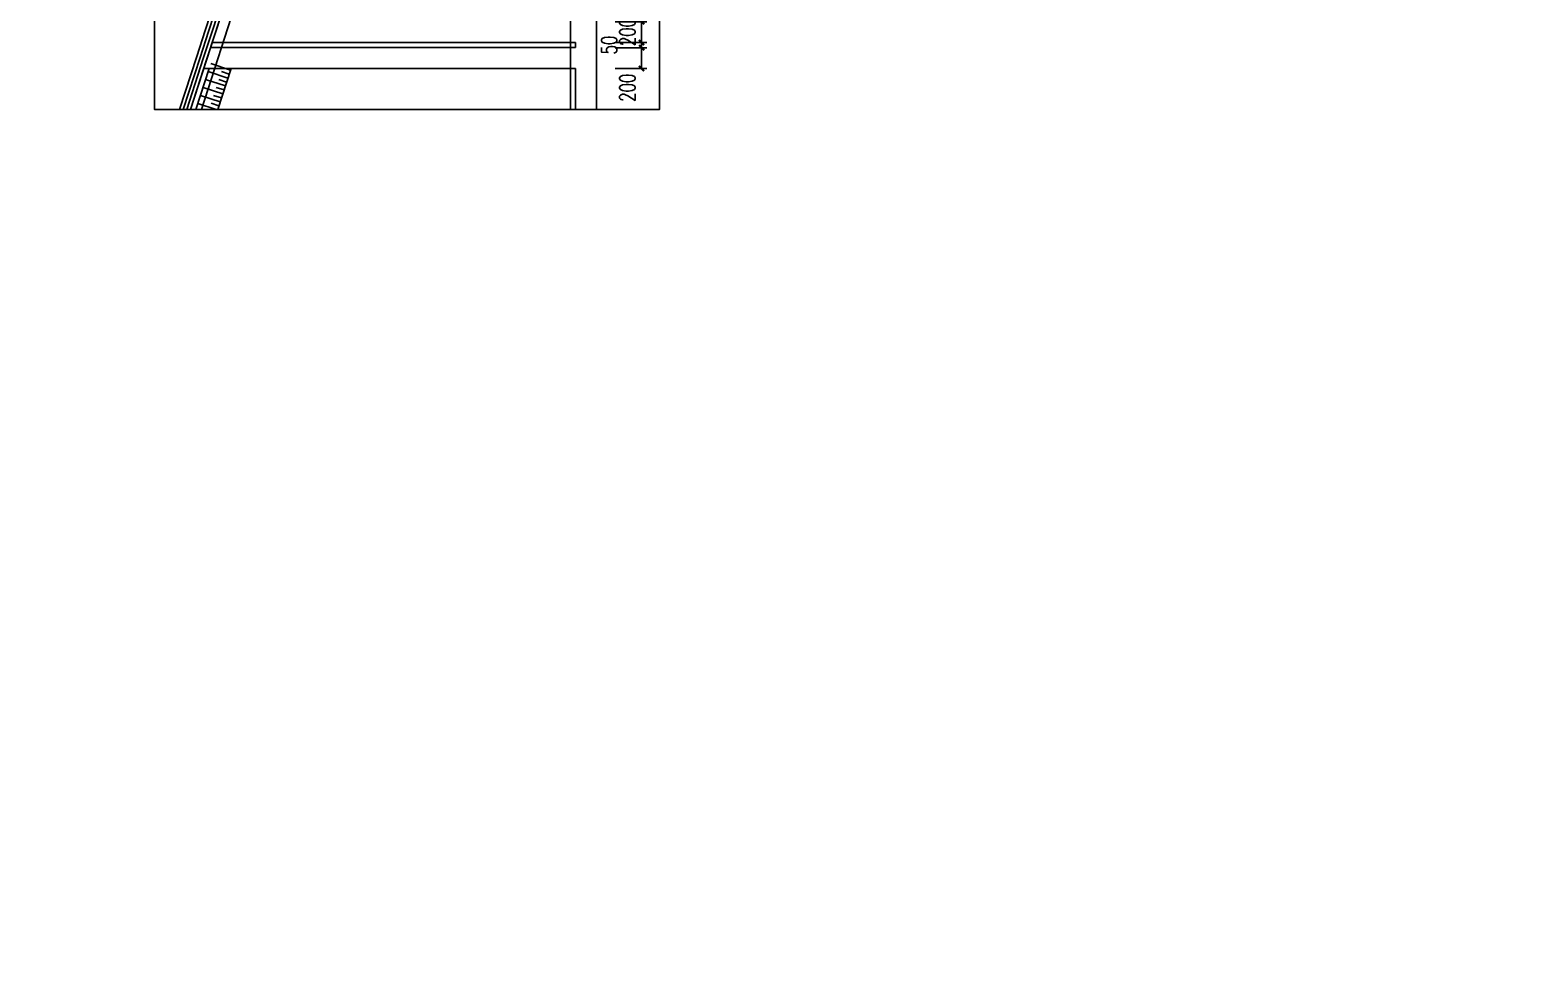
# Model space of a CAD drawing. Extents: x -222544 to -13848, y -31368 to 85559.
# Drawn here: x -49837 to -35592, y 7733 to 16745 of the extents above; entities that cross this region are included whole.
import ezdxf
from ezdxf.xclip import XClip

# ---------------------------------------------------------------- set-up
doc = ezdxf.new("R2010")
doc.units = 0
doc.header["$LTSCALE"] = 1000
doc.header["$MEASUREMENT"] = 0
doc.header["$XCLIPFRAME"] = 0
doc.linetypes.add('10平面$0$DASH', pattern=[0.35, 0.25, -0.1])
doc.linetypes.add('10平面$0$DOTE', pattern=[2.42, 2, -0.2, 0.02, -0.2])
doc.layers.get('Defpoints').update_dxf_attribs({"color": 210})
for name, color, linetype in [('10平面$0$99平面图例外参$0$A-HATCH-2', 251, 'Continuous'), ('10平面$0$A-AXIS-D', 1, 'Continuous'), ('10平面$0$A-AXIS-DOTE', 14, '10平面$0$DOTE'), ('10平面$0$A-AXIS-DP', 126, 'Continuous'), ('10平面$0$A-LIN-V', 9, 'Continuous'), ('10平面$0$A-WINDOW', 140, 'Continuous'), ('10平面$0$A-云线（根据审图意见修改）', 4, 'Continuous'), ('10平面$0$AS-WALL', 40, 'Continuous'), ('10平面$0$AS-结构边线层', 200, 'Continuous'), ('10平面$0$DIM_ELEV', 3, 'Continuous'), ('10平面$0$DIM_SYMB', 3, 'Continuous'), ('10平面$0$建-墙-幕', 4, 'Continuous'), ('A-AXIS-DP', 126, 'Continuous'), ('A-WINDOW', 140, 'Continuous'), ('DIM_SYMB', 3, 'Continuous')]:
    doc.layers.add(name, color=color, linetype=linetype)
doc.styles.add('10平面$0$_TCH_DIM_T3', font='SIMPLEX', dxfattribs={"width": 0.705882, "bigfont": 'GBCBIG'})
doc.styles.add('_TCH_DIM_T3', font='SIMPLEX', dxfattribs={"width": 0.705882, "bigfont": 'GBCBIG'})
doc.dimstyles.new('10平面$0$_TCH_ARCH&&100', dxfattribs={"dimtxt": 297.5, "dimasz": 100, "dimexe": 100, "dimexo": 100, "dimgap": 126.25, "dimtad": 1, "dimdec": 0, "dimzin": 0, "dimdsep": 46, "dimtxsty": '10平面$0$_TCH_DIM_T3', "dimblk": '10平面$0$_ArchTick', "dimcen": 0.09, "dimclrt": 7, "dimazin": 2, "dimtfac": 1, "dimtdec": 0, "dimtix": 1, "dimtmove": 2, "dimatfit": 3, "dimfxl": 0, "dimtolj": 1, "dimtzin": 0, "dimarcsym": 0})
doc.dimstyles.new('10平面$0$_TCH_ARCH&&80', dxfattribs={"dimtxt": 238, "dimasz": 80, "dimexe": 80, "dimexo": 80, "dimgap": 101, "dimtad": 1, "dimdec": 0, "dimzin": 0, "dimdsep": 46, "dimtxsty": '10平面$0$_TCH_DIM_T3', "dimblk": '10平面$0$_ArchTick', "dimcen": 0.09, "dimclrt": 7, "dimazin": 2, "dimtfac": 1, "dimtdec": 0, "dimtix": 1, "dimtmove": 2, "dimatfit": 3, "dimfxl": 0, "dimtolj": 1, "dimtzin": 0, "dimarcsym": 0})
doc.dimstyles.new('_TCH_ARCH&&50', dxfattribs={"dimtxt": 148.75, "dimasz": 50, "dimexe": 50, "dimexo": 50, "dimgap": 63.125, "dimtad": 1, "dimdec": 0, "dimzin": 0, "dimdsep": 46, "dimtxsty": '_TCH_DIM_T3', "dimblk": 'ARCHTICK', "dimcen": 0.09, "dimclrt": 7, "dimazin": 2, "dimtfac": 1, "dimtdec": 0, "dimtix": 1, "dimtmove": 2, "dimatfit": 3, "dimfxl": 0, "dimtolj": 1, "dimtzin": 0, "dimarcsym": 0})

# ---------------------------------------------------------------- blocks, each defined once
blk = doc.blocks.new('10平面$0$_ArchTick')
at = {"color": 0, "linetype": 'ByBlock', "const_width": 0.4}
blk.add_lwpolyline([(-0.5, -0.5), (0.5, 0.5)], dxfattribs=at)
blk = doc.blocks.new('*D1738')
at = {"layer": '10平面$0$A-AXIS-D', "color": 0, "lineweight": -2, "transparency": 16777216}
for p, q in [((-73024, -165400), (-73846, -165400)), ((-73746, -165400), (-73746, -183400)), ((-73024, -183400), (-73846, -183400))]:
    blk.add_line(p, q, dxfattribs=at)
at = {"layer": 'Defpoints', "color": 0, "transparency": 16777216}
for p in [(-72924, -165400), (-73746, -183400), (-72924, -183400)]:
    blk.add_point(p, dxfattribs=at)
at = {"layer": '10平面$0$A-AXIS-D', "color": 0, "lineweight": -2, "transparency": 16777216, "xscale": 100, "yscale": 100, "zscale": 100}
for p, rotation in [((-73746, -165400), 90), ((-73746, -183400), 270)]:
    blk.add_blockref('10平面$0$_ArchTick', p, dxfattribs=dict(at, rotation=rotation))
at = {"layer": '10平面$0$A-AXIS-D', "color": 7, "transparency": 16777216, "insert": (-73471, -174400), "char_height": 297.5, "attachment_point": 5, "rotation": 270, "style": '10平面$0$_TCH_DIM_T3'}
blk.add_mtext('\\A1;18000', dxfattribs=at)
blk = doc.blocks.new('10平面$0$43243')
at = {"layer": '10平面$0$AS-结构边线层'}
for points in [[(-230898, 832220), (-254254, 760236)], [(-229294, 723090), (-250514, 723090), (-250514, 722920), (-252354, 722920), (-252354, 722470), (-254454, 722470), (-254454, 722920), (-264361, 722920), (-285754, 656986)], [(-128054, 565490), (-128054, 594490), (-131055, 594490), (-131055, 601390), (-128054, 601390), (-128054, 621120), (-128354, 621120), (-144354, 621120), (-144354, 620570), (-146454, 620570), (-146454, 621120), (-155994, 621120), (-155994, 621290), (-169514, 621290), (-169514, 621120), (-171354, 621120), (-171354, 620570), (-173454, 620570), (-173454, 621120), (-175294, 621120), (-175294, 621290), (-196514, 621290)]]:
    blk.add_lwpolyline(points, dxfattribs=at)
blk = doc.blocks.new('10平面$0$3132')
at = {"layer": '10平面$0$DIM_ELEV', "linetype": '10平面$0$DASH', "const_width": 30}
blk.add_lwpolyline([(-267460, 723920), (-262590, 723920, -0.414214), (-262090, 723420), (-262090, 713480, -0.414214), (-262590, 712980), (-267460, 712980, -0.414214), (-267960, 713480), (-267960, 723420, -0.414214)], format="xyb", close=True, dxfattribs=at)
blk = doc.blocks.new('10平面$0$99平面图例外参$0$$LinePat$填挖边坡')
at = {"color": 0}
for p, q in [((0, 0), (0, -1500)), ((300, 0), (300, -600))]:
    blk.add_line(p, q, dxfattribs=at)
at = {"layer": 'Defpoints', "color": 0}
blk.add_point((600, 0), dxfattribs=at)
blk = doc.blocks.new('10平面$0$34242343243')
at = {"layer": '10平面$0$A-LIN-V'}
for p, q in [((-269196, 707857), (-267326, 713620)), ((-269006, 707795), (-267116, 713620))]:
    blk.add_line(p, q, dxfattribs=at)
at = {"layer": '10平面$0$99平面图例外参$0$A-HATCH-2', "color": 203, "xscale": 0.1339363509021489, "yscale": 0.1333333333333333, "zscale": 0.1333333333333333, "rotation": 252.0237134181383}
for p in [(-267121, 713605), (-267146, 713528), (-267195, 713375), (-267170, 713452), (-267245, 713222), (-267220, 713299)]:
    blk.add_blockref('10平面$0$99平面图例外参$0$$LinePat$填挖边坡', p, dxfattribs=at)
blk = doc.blocks.new('10平面$0$2343243')
at = {"layer": '10平面$0$A-云线（根据审图意见修改）', "color": 1, "ltscale": 500}
blk.add_lwpolyline([(-265623, 705107), (-178051, 972846), (-230714, 804820)], dxfattribs=at)
blk = doc.blocks.new('*D699')
at = {"layer": '10平面$0$A-AXIS-DP', "color": 0, "lineweight": -2, "transparency": 16777216}
for p, q in [((-269161, 711812), (-267927, 715616)), ((-266845, 715265), (-268003, 715641)), ((-268079, 711461), (-269237, 711836))]:
    blk.add_line(p, q, dxfattribs=at)
at = {"layer": 'Defpoints', "color": 0, "transparency": 16777216}
for p in [(-267927, 715616), (-266769, 715241), (-268003, 711436)]:
    blk.add_point(p, dxfattribs=at)
at = {"layer": '10平面$0$A-AXIS-DP', "color": 0, "lineweight": -2, "transparency": 16777216, "xscale": 80, "yscale": 80, "zscale": 80}
for p, rotation in [((-267927, 715616), 72.02371341813716), ((-269161, 711812), 252.0237134181372)]:
    blk.add_blockref('10平面$0$_ArchTick', p, dxfattribs=dict(at, rotation=rotation))
at = {"layer": '10平面$0$A-AXIS-DP', "color": 7, "transparency": 16777216, "insert": (-268753, 713782), "char_height": 238, "attachment_point": 5, "rotation": 72.0237, "style": '10平面$0$_TCH_DIM_T3'}
blk.add_mtext('\\A1;4000', dxfattribs=at)
blk = doc.blocks.new('_ArchTick')
at = {"color": 0, "linetype": 'ByBlock', "const_width": 0.4}
blk.add_lwpolyline([(-0.5, -0.5), (0.5, 0.5)], dxfattribs=at)
blk = doc.blocks.new('*D327')
at = {"layer": 'A-AXIS-DP', "color": 0, "lineweight": -2, "transparency": 16777216}
for p, q in [((-44209, 16571), (-43904, 16571)), ((-43954, 16371), (-43954, 16571)), ((-44209, 16371), (-43904, 16371))]:
    blk.add_line(p, q, dxfattribs=at)
at = {"layer": 'Defpoints', "color": 0, "transparency": 16777216}
for p in [(-44259, 16571), (-43954, 16571), (-44259, 16371)]:
    blk.add_point(p, dxfattribs=at)
at = {"layer": 'A-AXIS-DP', "color": 0, "lineweight": -2, "transparency": 16777216, "xscale": 50, "yscale": 50, "zscale": 50}
for p, rotation in [((-43954, 16571), 90), ((-43954, 16371), 270)]:
    blk.add_blockref('_ArchTick', p, dxfattribs=dict(at, rotation=rotation))
at = {"layer": 'A-AXIS-DP', "color": 7, "transparency": 16777216, "insert": (-44091, 16186), "char_height": 148.8, "attachment_point": 5, "rotation": 90, "style": '_TCH_DIM_T3'}
blk.add_mtext('\\A1;200', dxfattribs=at)
blk = doc.blocks.new('*D328')
at = {"layer": 'A-AXIS-DP', "color": 0, "lineweight": -2, "transparency": 16777216}
for p, q in [((-43954, 16621), (-43954, 16671)), ((-44209, 16621), (-43904, 16621)), ((-44209, 16571), (-43904, 16571)), ((-43954, 16571), (-43954, 16621)), ((-43954, 16571), (-43954, 16521))]:
    blk.add_line(p, q, dxfattribs=at)
at = {"layer": 'Defpoints', "color": 0, "transparency": 16777216}
for p in [(-44259, 16621), (-44259, 16571), (-43954, 16621)]:
    blk.add_point(p, dxfattribs=at)
at = {"layer": 'A-AXIS-DP', "color": 0, "lineweight": -2, "transparency": 16777216, "xscale": 50, "yscale": 50, "zscale": 50}
for p, rotation in [((-43954, 16621), 270), ((-43954, 16571), 90)]:
    blk.add_blockref('_ArchTick', p, dxfattribs=dict(at, rotation=rotation))
at = {"layer": 'A-AXIS-DP', "color": 7, "transparency": 16777216, "insert": (-44266, 16596), "char_height": 148.8, "attachment_point": 5, "rotation": 90, "style": '_TCH_DIM_T3'}
blk.add_mtext('\\A1;50', dxfattribs=at)
blk = doc.blocks.new('*D329')
at = {"layer": 'A-AXIS-DP', "color": 0, "lineweight": -2, "transparency": 16777216}
for p, q in [((-44209, 16821), (-43904, 16821)), ((-43954, 16821), (-43954, 16871)), ((-43954, 16621), (-43954, 16821)), ((-44209, 16621), (-43904, 16621)), ((-43954, 16621), (-43954, 16571))]:
    blk.add_line(p, q, dxfattribs=at)
at = {"layer": 'Defpoints', "color": 0, "transparency": 16777216}
for p in [(-44259, 16821), (-43954, 16821), (-44259, 16621)]:
    blk.add_point(p, dxfattribs=at)
at = {"layer": 'A-AXIS-DP', "color": 0, "lineweight": -2, "transparency": 16777216, "xscale": 50, "yscale": 50, "zscale": 50}
for p, rotation in [((-43954, 16821), 270), ((-43954, 16621), 90)]:
    blk.add_blockref('_ArchTick', p, dxfattribs=dict(at, rotation=rotation))
at = {"layer": 'A-AXIS-DP', "color": 7, "transparency": 16777216, "insert": (-44091, 16721), "char_height": 148.8, "attachment_point": 5, "rotation": 90, "style": '_TCH_DIM_T3'}
blk.add_mtext('\\A1;200', dxfattribs=at)
blk = doc.blocks.new('10平面$0$dote')
at = {"layer": '10平面$0$A-AXIS-DOTE'}
blk.add_line((91882.2, -264080), (91882.2, 36662.3), dxfattribs=at)
at = {"layer": '10平面$0$A-AXIS-DOTE', "ltscale": 2}
for p, q in [((-43117.8, -169748.9), (-43117.8, -75950)), ((82882.2, -264080), (82882.2, -167560.7))]:
    blk.add_line(p, q, dxfattribs=at)
for points in [[(-35305.3, -50417.4), (-8818.8, 31214.7)], [(-66316.4, -152160.4), (-42470.2, -78666)]]:
    blk.add_lwpolyline(points, dxfattribs=at)
at = {"layer": '10平面$0$A-AXIS-D'}
dim = blk.add_linear_dim(base=(-73746.2, -183400), p1=(-72924, -165400), p2=(-72924, -183400), angle=270, dimstyle='10平面$0$_TCH_ARCH&&100', override={"dimgap": 0}, dxfattribs=at)
dim.commit()
dim.dimension.update_dxf_attribs({"geometry": '*D1738', "text_midpoint": (-73471.2, -174400), "dimtype": 161, "text_rotation": 270})
blk = doc.blocks.new('10平面')
at = {"layer": '10平面$0$AS-WALL'}
for p, q in [((-263604.2, 713970), (-263604.2, 719020)), ((-263604.2, 713970), (-263604.2, 713720)), ((-267313.6, 713820), (-263804.2, 713820)), ((-267297.4, 713870), (-267159.8, 713870)), ((-267159.8, 713870), (-263804.2, 713870)), ((-263804.2, 713870), (-263804.2, 713820)), ((-263604.2, 711020), (-263604.2, 713720)), ((-267378.5, 713620), (-263804.2, 713620)), ((-263804.2, 713620), (-263804.2, 711020))]:
    blk.add_line(p, q, dxfattribs=at)
at = {"layer": '10平面$0$建-墙-幕'}
for p, q in [((-267365.1, 713985.4), (-266939.8, 715296.1)), ((-267333.4, 713975.1), (-266908.1, 715285.8)), ((-267301.7, 713964.9), (-266876.4, 715275.6)), ((-267270, 713954.6), (-266844.7, 715265.3)), ((-267446.2, 713735.4), (-267365.1, 713985.4)), ((-267414.5, 713725.1), (-267333.4, 713975.1)), ((-267382.8, 713714.9), (-267301.7, 713964.9)), ((-267351.1, 713704.6), (-267270, 713954.6)), ((-275282, 689585.4), (-267446.2, 713735.4)), ((-275250.3, 689575.1), (-267414.5, 713725.1)), ((-275218.6, 689564.9), (-267382.8, 713714.9)), ((-275186.9, 689554.6), (-267351.1, 713704.6))]:
    blk.add_line(p, q, dxfattribs=at)
at = {"layer": '10平面$0$A-AXIS-DP'}
for name in ['10平面$0$2343243', '10平面$0$3132']:
    blk.add_blockref(name, (0, 0), dxfattribs=at)
at = {"layer": '10平面$0$A-WINDOW'}
blk.add_blockref('10平面$0$43243', (0, 0), dxfattribs=at)
at = {"layer": '10平面$0$AS-WALL'}
blk.add_blockref('10平面$0$dote', (-220736.4, 804820), dxfattribs=at)
at = {"layer": '10平面$0$DIM_SYMB'}
blk.add_blockref('10平面$0$34242343243', (0, 0), dxfattribs=at)
at = {"layer": '10平面$0$A-AXIS-DP'}
dim = blk.add_aligned_dim(p1=(-268003.1, 711435.8), p2=(-266768.6, 715240.6), distance=1217.5, dimstyle='10平面$0$_TCH_ARCH&&80', dxfattribs=at)
dim.commit()
dim.dimension.update_dxf_attribs({"geometry": '*D699', "text_midpoint": (-268753.2, 713781.8)})

msp = doc.modelspace()

# ---------------------------------------------------------------- block references
at = {"layer": 'A-AXIS-DP'}
ref = msp.add_blockref('10平面', (219215.3, -697248.6), dxfattribs=at)
XClip(ref).set_block_clipping_path([(-267853.3911283911, 713226.9498461919), (-262996.9796748553, 723713.1898612839)])
at = {"layer": 'A-WINDOW'}
ref = msp.add_blockref('10平面', (255918.8, -625482.5), dxfattribs=at)
XClip(ref).set_block_clipping_path([(-300678.8416407659, 609273.1189870307), (-293749.4263029593, 621732.488867046)])
ref = msp.add_blockref('10平面', (89760.1, -572410.9), dxfattribs=at)
XClip(ref).set_block_clipping_path([(-138649.4371028924, 547908.4159631686), (-127397.9057266749, 552712.4060170917)])
at = {"layer": 'DIM_SYMB'}
ref = msp.add_blockref('10平面', (199076.5, -794617.3), dxfattribs=at)
XClip(ref).set_block_clipping_path([(-232392.0561316109, 827085.1265105864), (-225852.3232791438, 833011.0461944257)])

# ---------------------------------------------------------------- next in the draw order: linework, layer by layer
msp.add_lwpolyline([(-48638.1, 26464.6), (-43781.7, 26464.6), (-43781.7, 15978.4), (-48638.1, 15978.4)], close=True, dxfattribs=at)

# ---------------------------------------------------------------- next in the draw order: dimensions: what is measured, and where the dimension line sits
at = {"layer": 'A-AXIS-DP'}
dim = msp.add_aligned_dim(p1=(-44258.9, 16621.4), p2=(-44258.9, 16821.4), distance=-305.1, dimstyle='_TCH_ARCH&&50', dxfattribs=at)
dim.commit()
dim.dimension.update_dxf_attribs({"geometry": '*D329', "text_midpoint": (-44091.2, 16721.4)})
for base, p1, p2, picture, middle in [((-43953.7, 16621.4), (-44258.9, 16571.4), (-44258.9, 16621.4), '*D328', (-44266.2, 16596.4)), ((-43953.7, 16571.4), (-44258.9, 16371.4), (-44258.9, 16571.4), '*D327', (-44091.2, 16186.4))]:
    dim = msp.add_linear_dim(base=base, p1=p1, p2=p2, angle=90, dimstyle='_TCH_ARCH&&50', dxfattribs=at)
    dim.commit()
    dim.dimension.update_dxf_attribs({"geometry": picture, "text_midpoint": middle, "dimtype": 129})

doc.saveas('drawing.dxf')
